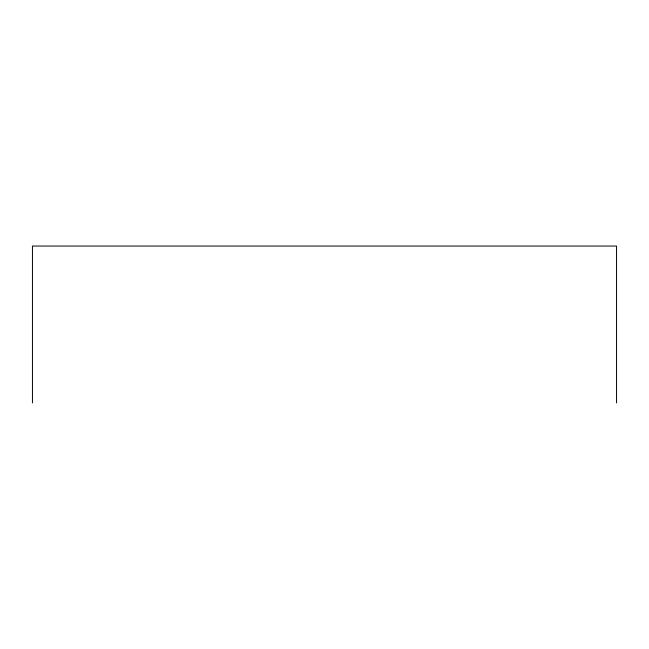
<?xml version="1.0" encoding="UTF-8"?>
<svg xmlns="http://www.w3.org/2000/svg" width="649" height="649" viewBox="0 0 649 649"><rect width="100%" height="100%" fill="white"/><g stroke="black" fill="none" stroke-linecap="round" stroke-linejoin="round"><path stroke-width="0.97" d="M616.55 402.948L616.55 246.052L32.45 246.052L32.45 402.948"/></g></svg>
